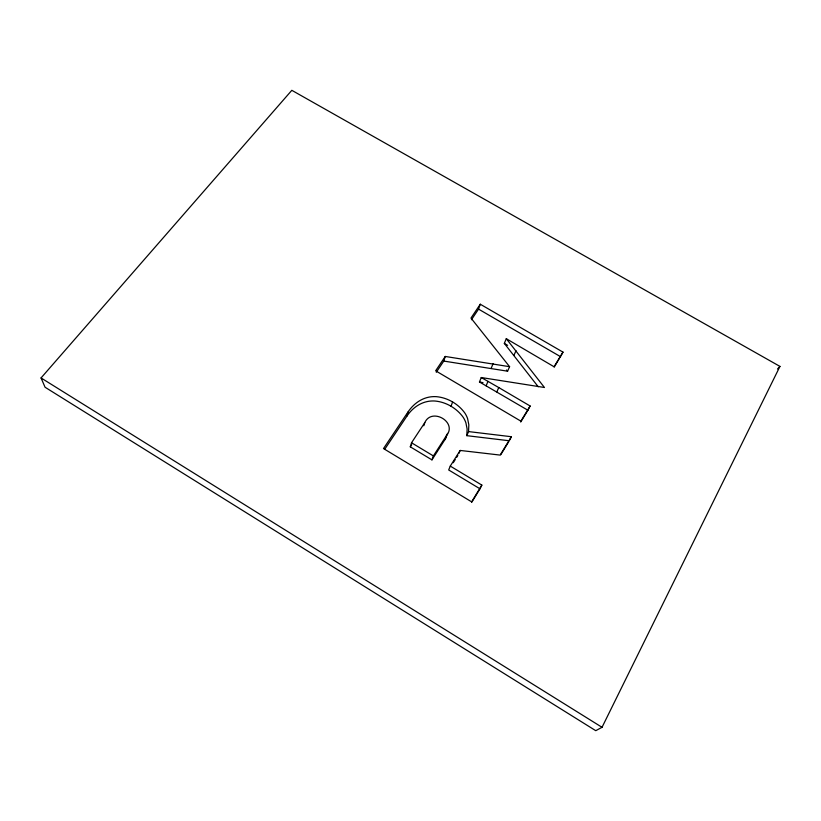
<?xml version="1.0" encoding="UTF-8"?>
<svg xmlns="http://www.w3.org/2000/svg" width="821" height="821" viewBox="0 0 821 821"><rect width="100%" height="100%" fill="white"/><g stroke="black" fill="none" stroke-linecap="round" stroke-linejoin="round"><path stroke-width="1.23" d="M468.545 431.579L468.832 424.826L467.611 418.679A25.615 23.327 20.2 0 0 464.871 413.076C458.354 403.973 447.661 397.692 436.474 396.676A27.391 24.958 19.2 0 0 428.624 397.21C420.013 398.985 412.727 404.866 407.945 412.091L383.499 448.564L471.623 501.847L481.845 485.088L450.277 466.092L460.16 450.442L500.153 455.091L511.37 436.721L468.545 431.579L466.831 435.674L509.287 440.764L511.37 436.721M466.831 435.674L467.118 428.973L465.907 422.866A25.389 23.173 20.2 0 0 463.198 417.304C456.743 408.273 446.142 402.033 435.048 401.028A27.155 24.784 19.2 0 0 427.269 401.561C418.72 403.327 411.485 409.176 406.754 416.36L384.639 449.385M447.517 433.355L445.731 438.342L431.949 459.873L410.295 446.829L411.526 442.776L424.796 422.63C431.723 407.113 457.738 422.271 446.47 435.592L433.385 455.932L431.949 459.873M406.754 416.36L407.945 412.091M443.771 361.066L445.249 356.458L509.595 366.689L507.594 371.195L443.771 361.066L436.279 372.262M423.79 425.771L424.796 422.63M471.449 319.728L478.551 309.127L480.275 304.222L563.001 352.127L554.237 367.09M451.016 406.313L452.587 402.003M444.931 439.676L446.47 435.592M520.699 422.066L527.913 410.233L479.464 381.981L481.25 377.527L544.446 387.491L506.28 338.693L504.32 343.383L538.227 386.763M450.277 466.092L448.687 469.961L479.977 488.803L471.726 502.319M491.235 368.147L493.113 363.611M486.135 385.798L487.972 381.365M458.908 453.428L460.16 450.442M496.828 391.925L498.758 387.553L481.25 377.527M513.967 355.288L516.009 350.68M602.029 727.303L779.95 366.402L291.814 90.32L41.05 377.947L45.063 387.235L595.759 730.68L602.029 727.303L41.05 377.947M479.977 488.803L481.845 485.088M527.913 410.233L530.12 405.995L498.758 387.553M530.12 405.995L520.873 421.142L435.633 370.794L445.249 356.458M563.001 352.127L554.062 366.761L506.28 338.693M500.769 454.721L508.63 441.842M453.264 462.705L455.224 459.596M456.538 457.523L457.841 455.45M410.295 446.829L411.68 444.725M480.275 304.222L470.977 318.076L509.595 366.689M777.508 368.988L779.95 366.402M482.994 382.658L479.464 381.981M478.551 309.127L560.579 356.694M504.32 343.383L507.635 345.364M411.526 442.776L433.385 455.932M507.594 371.195L506.526 369.994"/></g></svg>
